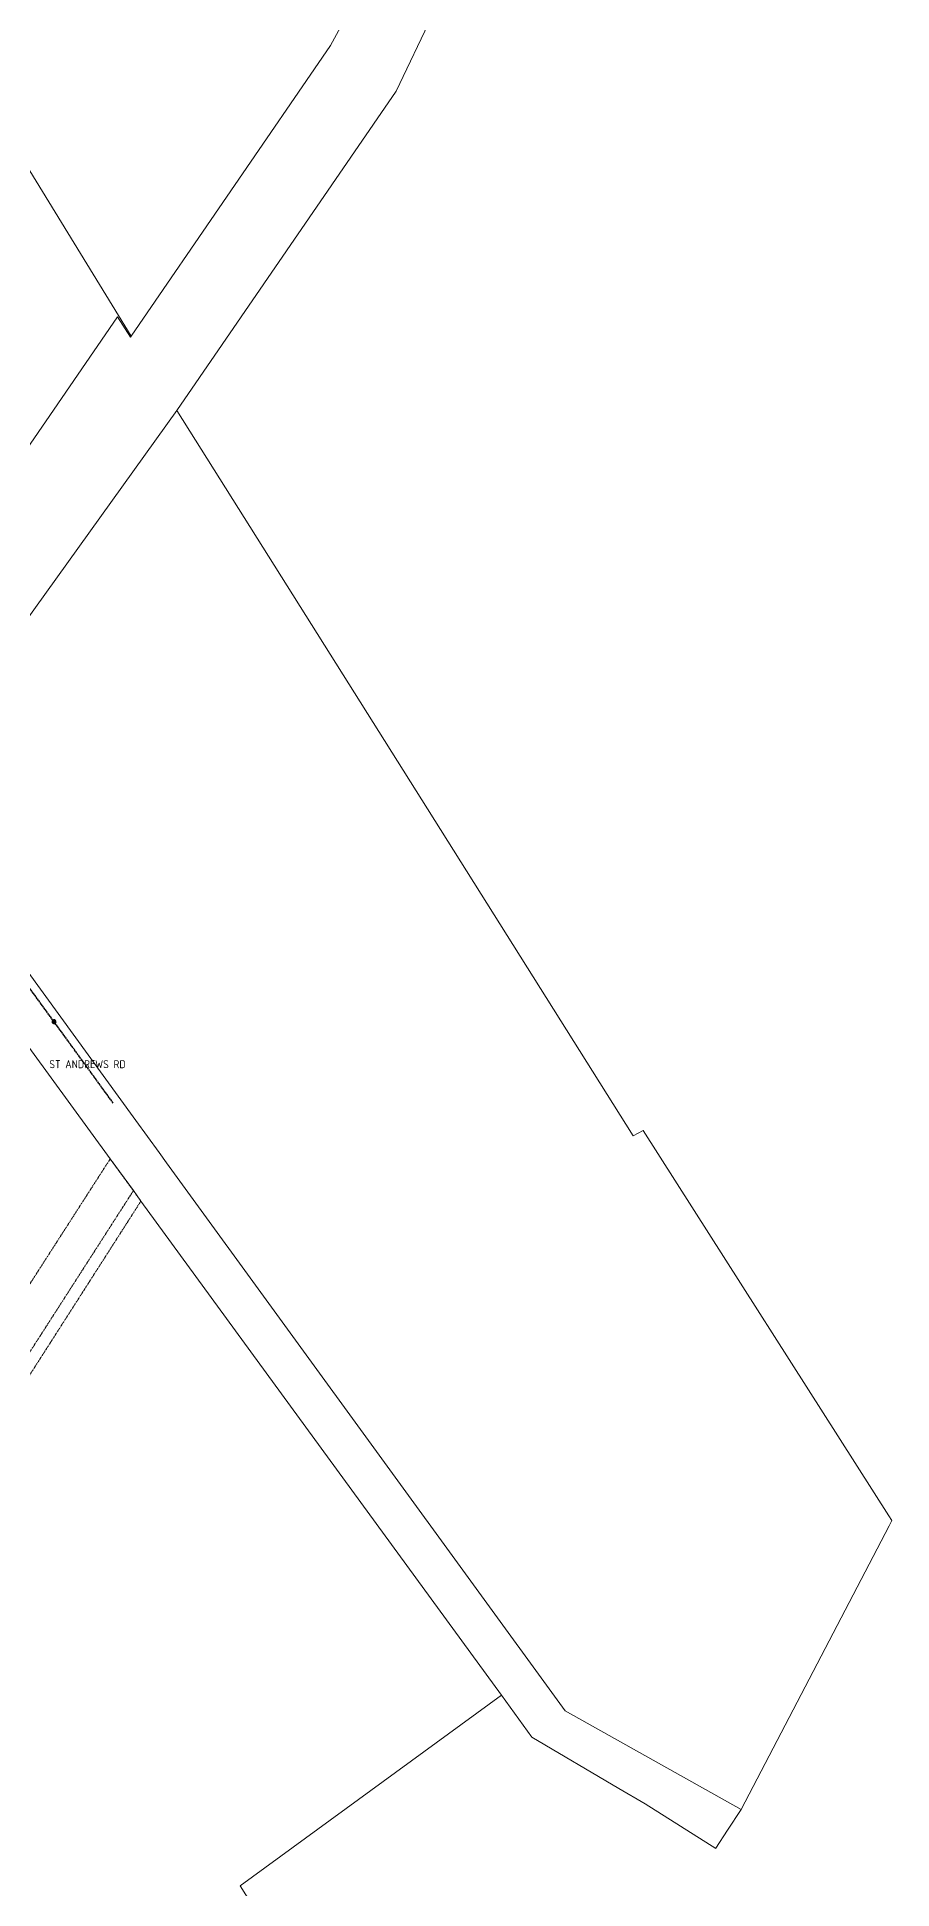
# Model space of a CAD drawing. Extents: x 294483 to 298733, y 6233899 to 6239242.
# Drawn here: x 297636 to 298064, y 6236280 to 6237206 of the extents above; entities that cross this region are included whole.
import ezdxf
from ezdxf.enums import TextEntityAlignment as Align

# ---------------------------------------------------------------- set-up
doc = ezdxf.new("R2010")
doc.units = 0
doc.linetypes.add('Cable Exist OH', pattern=[1, 1, 0])
doc.linetypes.add('DASHED', pattern=[0.75, 0.5, -0.25])
for name, color, linetype, lineweight in [('Cadastre Easements_SP_EXT', 9, 'Continuous', 5), ('Cadastre Land Parcels_SP_EXT', 9, 'Continuous', 5), ('Cadastre Roads_SP_EXT', 94, 'Continuous', 15)]:
    doc.layers.add(name, color=color, linetype=linetype, lineweight=lineweight)
doc.layers.add('Mains_HV_EXT', color=1, linetype='Continuous', lineweight=25, true_color=0xff0000)
doc.layers.add('SupportsOH_SP_TR_HV_LV_SL_EXT', color=7, linetype='Continuous')
doc.styles.add('POLE_LABEL', font='arial.ttf')
doc.styles.get("Standard").update_dxf_attribs({"font": 'isocp.shx'})

# ---------------------------------------------------------------- blocks, each defined once
blk = doc.blocks.new('POLE_EXT')
blk.add_hatch(color=256).paths.add_polyline_path([(-1, 0, 1), (1, 0, 1)])
blk.add_lwpolyline([(-1, 0, 1), (1, 0, 1)], format="xyb", close=True)
for tag, height, flags, p in [('pNumber', 2.5, 8, (-17.84, 2.07)), ('OWNED_BY', 0.2, 9, (1.35, -0.4)), ('PARENT', 0.2, 9, (1.35, -0.6)), ('SPECIAL_USE', 0.2, 9, (1.35, -0.8)), ('STATE', 0.2, 9, (1.35, -1)), ('USAGE', 0.2, 9, (1.35, -1.2)), ('cLV', 0.2, 9, (1.35, -1.4)), ('hDepth', 0.2, 9, (1.35, -1.6)), ('hDia', 0.2, 9, (1.35, -1.8)), ('cHV', 0.2, 9, (1.35, -2)), ('LBRACKET', 0.2, 9, (1.35, -2.2)), ('LExisting', 0.2, 9, (1.35, -2.4)), ('LANTNUMBER', 0.2, 9, (1.35, -2.6)), ('LOther', 0.2, 9, (1.35, -2.8)), ('LRemove', 0.2, 9, (1.35, -3)), ('LEGEND', 0.2, 9, (1.35, -3.2)), ('cLinedev', 0.2, 9, (1.35, -3.4)), ('LOCATION', 0.2, 9, (1.35, -3.6)), ('pExisting', 0.2, 9, (1.35, -3.8)), ('PFNUMBER', 0.2, 9, (1.35, -4)), ('NEWPFNUMBER', 0.2, 9, (1.35, -4.2)), ('pFooting', 0.2, 9, (1.35, -4.4)), ('pNew', 0.2, 9, (1.35, -4.6)), ('pRelocate', 0.2, 9, (1.35, -5)), ('pRemove', 0.2, 9, (1.35, -5.2)), ('pReplace', 0.2, 9, (1.35, -5.4)), ('pStay', 0.2, 9, (1.35, -5.6)), ('pType', 0.2, 9, (1.35, -5.8)), ('cspan', 0.2, 9, (1.35, -6)), ('STREETNAME', 0.2, 9, (1.35, -6.2)), ('SUBURB', 0.2, 9, (1.35, -6.4)), ('NOTES', 0.2, 9, (1.35, -6.6)), ('MAINTAINED_BY', 0.2, 9, (1.36, -6.81)), ('OPERATED_BY', 0.2, 9, (1.36, -7.01))]:
    blk.add_attdef(tag, text='', height=height, dxfattribs=dict(flags=flags)).set_placement(p, align=Align.MIDDLE_LEFT)
at = {"style": 'POLE_LABEL'}
for tag, height, flags, p in [('STRUCTURE_PLANT_NUMBER', 0.2, 9, (1.35, 0.03)), ('ASSET_NUM', 2.5, 8, (2, 2)), ('STREET_CODE', 0.2, 9, (1.35, -0.2))]:
    blk.add_attdef(tag, text='', height=height, dxfattribs=dict(at, flags=flags)).set_placement(p, align=Align.MIDDLE_LEFT)
at = {"flags": 1}
blk.add_attdef('Z', (1.35, -7.33), '', height=0.2, dxfattribs=at)

msp = doc.modelspace()

# ---------------------------------------------------------------- linework, layer by layer
at = {"layer": 'Cadastre Easements_SP_EXT', "linetype": 'DASHED'}
for points in [[(296885.50059, 6235836.73353), (296966.82039, 6235902.09879), (297128.99366, 6236032.10371), (297211.1332, 6236097.57868), (297366.7133, 6236222.17092), (297436.2638, 6236280.19578), (297497.9647, 6236327.29097), (297688.00941, 6236624.26443), (297684.21045, 6236629.47261), (297672.62573, 6236645.34882), (297479.30122, 6236344.53723), (297421.8442, 6236300.20139), (297421.84009, 6236300.19836), (297387.70831, 6236272.64806), (297240.77352, 6236154.15948), (297114.03088, 6236052.15996), (297108.97917, 6236048.25302), (297087.25206, 6236031.26904), (297031.33757, 6235987.57246), (296952.03074, 6235922.37751), (296870.81957, 6235856.84129)], [(296885.50059, 6235836.73353), (296966.82039, 6235902.09879), (297128.99366, 6236032.10371), (297211.1332, 6236097.57868), (297366.7133, 6236222.17092), (297436.2638, 6236280.19578), (297497.9647, 6236327.29097), (297688.00941, 6236624.26443), (297684.21045, 6236629.47261), (297682.94124, 6236627.45508), (297493.15254, 6236331.91637), (297432.73058, 6236285.09731), (297432.5343, 6236284.9428), (297362.35039, 6236228.06423), (297207.17994, 6236102.67195), (297125.47321, 6236036.94876), (296963.28934, 6235906.93951), (296881.72543, 6235841.31933)]]:
    msp.add_lwpolyline(points, dxfattribs=at)
at = {"layer": 'Cadastre Land Parcels_SP_EXT', "linetype": 'Continuous'}
for points in [[(297416.94511, 6237490.69837), (297362.0554, 6237357.161), (297215.64452, 6237000.94214), (297291.07537, 6236880.78575), (297296.41348, 6236879.39522), (297389.84625, 6237062.85208), (297544.17252, 6236851.83579), (297550.99604, 6236883.86688), (297676.31335, 6237066.3376), (297682.73575, 6237056.16451), (297683.03219, 6237056.5976), (297416.94511, 6237490.69837)], [(297617.78674, 6236895.34409), (297591.8671, 6236830.20841), (297592.63577, 6236792.1064), (297685.45277, 6236664.51435), (297697.05128, 6236648.57261), (297700.84376, 6236643.35824), (297761.28977, 6236560.26861), (297900.07135, 6236369.49223), (297988.10338, 6236320.11695), (298062.17779, 6236461.95166), (298063.54358, 6236464.56887), (298062.02126, 6236466.95429), (297939.06482, 6236659.58177), (297934.12534, 6236656.86536), (297837.72204, 6236810.04755), (297705.90162, 6237019.49528), (297618.85996, 6236898.041)]]:
    msp.add_lwpolyline(points, close=True, dxfattribs=at)
for points in [[(297804.93792, 6237242.77485), (297782.70911, 6237201.97349), (297683.03219, 6237056.5976), (297682.73575, 6237056.16451), (297676.31335, 6237066.3376), (297550.99604, 6236883.86688), (297544.17252, 6236851.83579), (297592.63577, 6236792.10634), (297591.8671, 6236830.20835), (297618.85996, 6236898.041), (297705.9016, 6237019.49525), (297815.70417, 6237179.01813), (297815.70417, 6237179.01813), (297851.30451, 6237253.85697)], [(297803.30703, 6236177.59607), (297737.69798, 6236281.99904), (297868.23398, 6236377.26506), (297868.23398, 6236377.26506), (297688.00903, 6236624.26409), (297684.21002, 6236629.47209), (297672.62599, 6236645.34908), (297672.62299, 6236645.35306), (297593.79602, 6236753.39003), (297599.65804, 6236718.3181), (297594.19802, 6236661.90703), (297576.779, 6236605.62803), (297545.81498, 6236557.90509), (297366.16198, 6236389.77402), (297359.73401, 6236385.11006), (297421.83997, 6236300.2081), (297421.84403, 6236300.20104), (297432.73103, 6236285.09704), (297436.26001, 6236280.20209)]]:
    msp.add_lwpolyline(points, dxfattribs=at)
at = {"layer": 'Cadastre Roads_SP_EXT', "linetype": 'Continuous'}
for points in [[(297489.9364, 6236895.34409), (297541.91057, 6236823.84519), (297593.79629, 6236753.39019), (297672.62488, 6236645.35084), (297684.21042, 6236629.47259), (297688.00942, 6236624.26431), (297868.23368, 6236377.26546), (297883.5315, 6236356.28128), (297927.00742, 6236330.66519), (297940.17672, 6236322.90683), (297975.41328, 6236300.66543), (297975.46882, 6236300.81679), (297981.31351, 6236309.74512), (297988.10334, 6236320.11689), (297900.07134, 6236369.49226), (297761.28977, 6236560.26861), (297700.84378, 6236643.35831), (297697.05131, 6236648.57259), (297685.45279, 6236664.51434), (297592.63577, 6236792.10643), (297544.17252, 6236851.8359), (297512.35291, 6236895.34409)], [(297593.79629, 6236753.39012), (297672.62489, 6236645.35078), (297684.21042, 6236629.47252), (297688.00942, 6236624.26425), (297868.23368, 6236377.2654), (297883.5315, 6236356.28121), (297927.00743, 6236330.66513), (297940.17673, 6236322.90676), (297975.41328, 6236300.66537), (297975.46882, 6236300.81673), (297981.31352, 6236309.74506), (297988.10335, 6236320.11683), (297900.07135, 6236369.4922), (297761.28977, 6236560.26855), (297700.84378, 6236643.35825), (297697.05132, 6236648.57253), (297685.4528, 6236664.51428), (297592.63578, 6236792.10637)]]:
    msp.add_lwpolyline(points, dxfattribs=at)
at = {"layer": 'Mains_HV_EXT', "linetype": 'Cable Exist OH'}
for p, q in [((297644.59485, 6236713.88053), (297597.5167, 6236778.57869)), ((297674.12431, 6236673.28754), (297644.59485, 6236713.88053))]:
    msp.add_line(p, q, dxfattribs=at)

# ---------------------------------------------------------------- block references
at = {"layer": 'SupportsOH_SP_TR_HV_LV_SL_EXT', "zscale": 2}
msp.add_blockref('POLE_EXT', (297644.59482, 6236713.88051), dxfattribs=at)

# ---------------------------------------------------------------- texts
at = {"layer": 'Cadastre Roads_SP_EXT'}
for p in [(297642.19234, 6236690.69629), (297642.19234, 6236690.69623)]:
    msp.add_text('ST ANDREWS RD', height=4, dxfattribs=at).set_placement(p)

doc.saveas('drawing.dxf')
